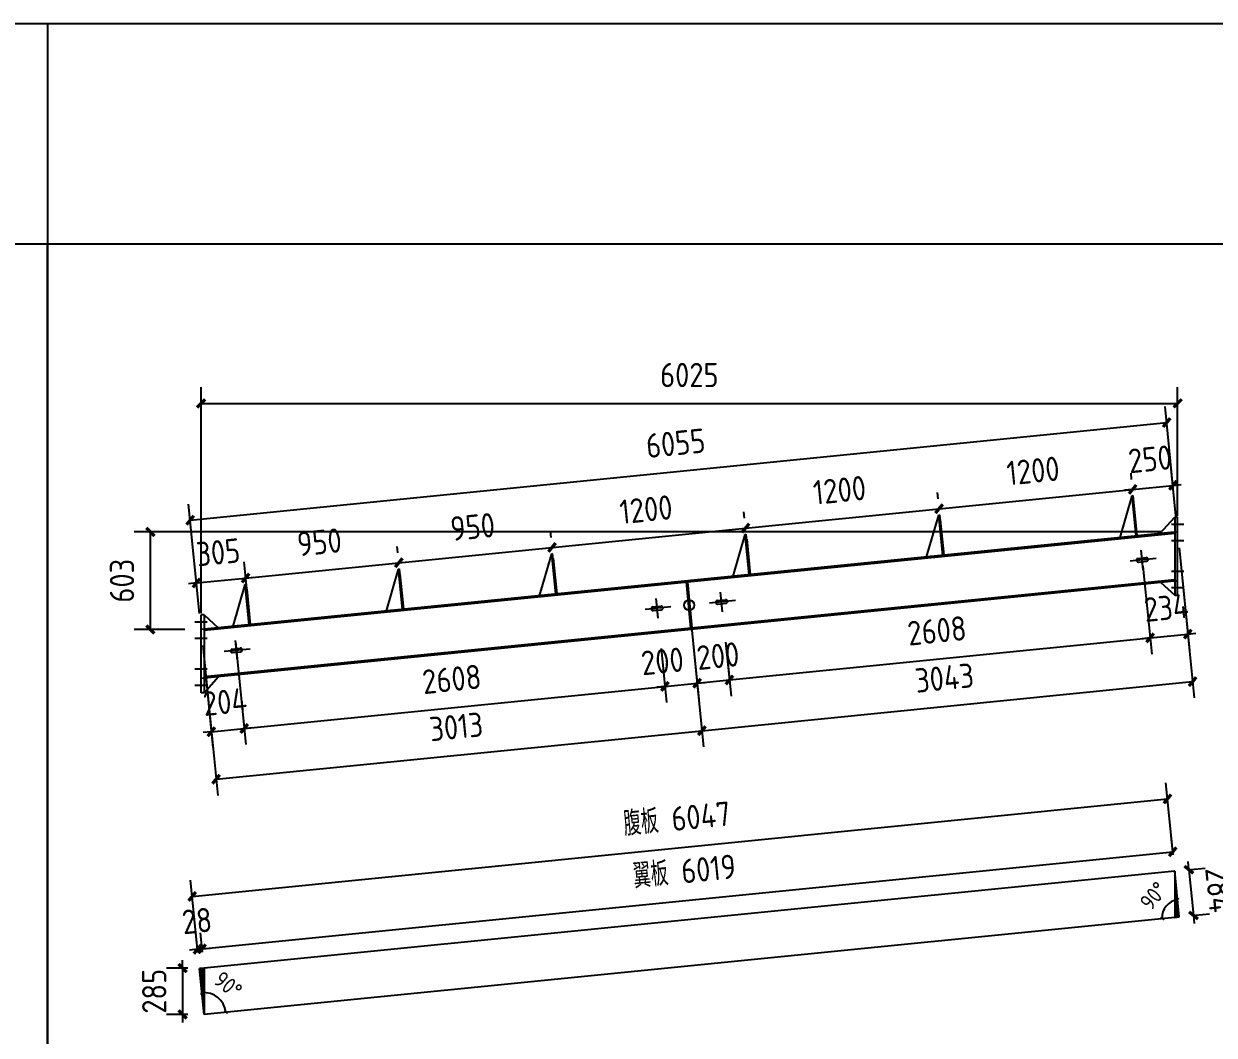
# Model space of a CAD drawing. Extents: x 533809 to 747315, y -17138 to 180511.
# Drawn here: x 664002 to 671347, y 166978 to 173220 of the extents above; entities that cross this region are included whole.
import ezdxf

# ---------------------------------------------------------------- set-up
doc = ezdxf.new("R2010")
doc.units = 0
doc.header["$LTSCALE"] = 1000
doc.header["$MEASUREMENT"] = 0
doc.layers.add('AXIS', color=3, linetype='Continuous')
doc.layers.add('DOTE', color=1, linetype='Continuous')
doc.styles.get("Standard").update_dxf_attribs({"font": 'gbenor.shx', "bigfont": 'gbcbig.shx'})
doc.dimstyles.get("Standard").update_dxf_attribs({"dimscale": 100, "dimtxt": 3.5, "dimasz": 1, "dimexe": 2.5, "dimexo": 3, "dimgap": 1.5, "dimtad": 1, "dimdec": 0, "dimzin": 0, "dimdsep": 46, "dimtxsty": 'Standard', "dimblk": 'ARCHTICK', "dimcen": 0.09, "dimadec": 0, "dimazin": 0, "dimtfac": 1, "dimtdec": 0, "dimtix": 1, "dimtmove": 2, "dimatfit": 3, "dimfxl": 1, "dimtolj": 1, "dimtzin": 0, "dimarcsym": 0})

# ---------------------------------------------------------------- blocks, each defined once
blk = doc.blocks.new('_ArchTick')
at = {"color": 0, "linetype": 'ByBlock', "const_width": 0.4}
blk.add_lwpolyline([(-0.5, -0.5), (0.5, 0.5)], dxfattribs=at)
blk = doc.blocks.new('*D874')
at = {"layer": 'AXIS', "color": 3, "lineweight": -2}
for p, q in [((665389.8, 169611.4), (665361.1, 169898.7)), ((665086.3, 169581.1), (665057.5, 169868.3)), ((665067.5, 169768.8), (665017.7, 169763.8)), ((665067.5, 169768.8), (665371, 169799.2)), ((665371, 169799.2), (665420.8, 169804.1))]:
    blk.add_line(p, q, dxfattribs=at)
at = {"layer": 'Defpoints', "color": 0}
for p in [(665371, 169799.2), (665399.7, 169511.9), (665096.2, 169481.6)]:
    blk.add_point(p, dxfattribs=at)
at = {"layer": 'AXIS', "color": 3, "lineweight": -2, "xscale": 50, "yscale": 50, "zscale": 50}
for p, rotation in [((665067.5, 169768.8), 5.710593137377771), ((665371, 169799.2), 185.7105931373778)]:
    blk.add_blockref('_ArchTick', p, dxfattribs=dict(at, rotation=rotation))
at = {"layer": 'AXIS', "color": 0, "insert": (665201.8, 169958.1), "char_height": 150, "attachment_point": 5, "rotation": 5.71059}
blk.add_mtext('\\A1;305', dxfattribs=at)
blk = doc.blocks.new('*D875')
at = {"layer": 'AXIS', "color": 3, "lineweight": -2}
for p, q in [((666310.2, 169954.7), (666306.4, 169993.2)), ((665389.8, 169611.4), (665361.1, 169898.7)), ((665371, 169799.2), (666316.3, 169893.7))]:
    blk.add_line(p, q, dxfattribs=at)
at = {"layer": 'Defpoints', "color": 0}
for p in [(666316.3, 169893.7), (666320.2, 169855.2), (665399.7, 169511.9)]:
    blk.add_point(p, dxfattribs=at)
at = {"layer": 'AXIS', "color": 3, "lineweight": -2, "xscale": 50, "yscale": 50, "zscale": 50}
for p, rotation in [((666316.3, 169893.7), 5.710593137379484), ((665371, 169799.2), 185.7105931373795)]:
    blk.add_blockref('_ArchTick', p, dxfattribs=dict(at, rotation=rotation))
at = {"layer": 'AXIS', "color": 0, "insert": (665826.2, 170020.6), "char_height": 150, "attachment_point": 5, "rotation": 5.71059}
blk.add_mtext('\\A1;950', dxfattribs=at)
blk = doc.blocks.new('*D876')
at = {"layer": 'AXIS', "color": 3, "lineweight": -2}
for p, q in [((667255.5, 170049.2), (667251.6, 170087.7)), ((666310.2, 169954.7), (666306.4, 169993.2)), ((666316.3, 169893.7), (667261.6, 169988.2))]:
    blk.add_line(p, q, dxfattribs=at)
at = {"layer": 'Defpoints', "color": 0}
for p in [(667261.6, 169988.2), (667265.4, 169949.7), (666320.2, 169855.2)]:
    blk.add_point(p, dxfattribs=at)
at = {"layer": 'AXIS', "color": 3, "lineweight": -2, "xscale": 50, "yscale": 50, "zscale": 50}
for p, rotation in [((667261.6, 169988.2), 5.710593137379484), ((666316.3, 169893.7), 185.7105931373795)]:
    blk.add_blockref('_ArchTick', p, dxfattribs=dict(at, rotation=rotation))
at = {"layer": 'AXIS', "color": 0, "insert": (666771.5, 170115.1), "char_height": 150, "attachment_point": 5, "rotation": 5.71059}
blk.add_mtext('\\A1;950', dxfattribs=at)
blk = doc.blocks.new('*D877')
at = {"layer": 'AXIS', "color": 3, "lineweight": -2}
for p, q in [((668449.5, 170168.7), (668445.7, 170207.1)), ((667261.6, 169988.2), (668455.6, 170107.6)), ((667255.5, 170049.2), (667251.6, 170087.7))]:
    blk.add_line(p, q, dxfattribs=at)
at = {"layer": 'Defpoints', "color": 0}
for p in [(668455.6, 170107.6), (668459.5, 170069.1), (667265.4, 169949.7)]:
    blk.add_point(p, dxfattribs=at)
at = {"layer": 'AXIS', "color": 3, "lineweight": -2, "xscale": 50, "yscale": 50, "zscale": 50}
for p, rotation in [((668455.6, 170107.6), 5.710593137379484), ((667261.6, 169988.2), 185.7105931373795)]:
    blk.add_blockref('_ArchTick', p, dxfattribs=dict(at, rotation=rotation))
at = {"layer": 'AXIS', "color": 0, "insert": (667841.2, 170222.1), "char_height": 150, "attachment_point": 5, "rotation": 5.71059}
blk.add_mtext('\\A1;1200', dxfattribs=at)
blk = doc.blocks.new('*D878')
at = {"layer": 'AXIS', "color": 3, "lineweight": -2}
for p, q in [((669643.6, 170288.1), (669639.7, 170326.5)), ((668449.5, 170168.7), (668445.7, 170207.1)), ((668455.6, 170107.6), (669649.7, 170227))]:
    blk.add_line(p, q, dxfattribs=at)
at = {"layer": 'Defpoints', "color": 0}
for p in [(669649.7, 170227), (669653.5, 170188.6), (668459.5, 170069.1)]:
    blk.add_point(p, dxfattribs=at)
at = {"layer": 'AXIS', "color": 3, "lineweight": -2, "xscale": 50, "yscale": 50, "zscale": 50}
for p, rotation in [((669649.7, 170227), 5.710593137379484), ((668455.6, 170107.6), 185.7105931373795)]:
    blk.add_blockref('_ArchTick', p, dxfattribs=dict(at, rotation=rotation))
at = {"layer": 'AXIS', "color": 0, "insert": (669035.2, 170341.5), "char_height": 150, "attachment_point": 5, "rotation": 5.71059}
blk.add_mtext('\\A1;1200', dxfattribs=at)
blk = doc.blocks.new('*D879')
at = {"layer": 'AXIS', "color": 3, "lineweight": -2}
for p, q in [((670837.6, 170407.5), (670833.8, 170445.9)), ((669643.6, 170288.1), (669639.7, 170326.5)), ((669649.7, 170227), (670843.7, 170346.4))]:
    blk.add_line(p, q, dxfattribs=at)
at = {"layer": 'Defpoints', "color": 0}
for p in [(670843.7, 170346.4), (670847.6, 170308), (669653.5, 170188.6)]:
    blk.add_point(p, dxfattribs=at)
at = {"layer": 'AXIS', "color": 3, "lineweight": -2, "xscale": 50, "yscale": 50, "zscale": 50}
for p, rotation in [((670843.7, 170346.4), 5.710593137379484), ((669649.7, 170227), 185.7105931373795)]:
    blk.add_blockref('_ArchTick', p, dxfattribs=dict(at, rotation=rotation))
at = {"layer": 'AXIS', "color": 0, "insert": (670229.3, 170460.9), "char_height": 150, "attachment_point": 5, "rotation": 5.71059}
blk.add_mtext('\\A1;1200', dxfattribs=at)
blk = doc.blocks.new('*D880')
at = {"layer": 'AXIS', "color": 3, "lineweight": -2}
for p, q in [((671111.3, 170183.6), (671082.5, 170470.8)), ((670837.6, 170407.5), (670833.8, 170445.9)), ((670843.7, 170346.4), (670794, 170341.5)), ((670843.7, 170346.4), (671092.5, 170371.3)), ((671092.5, 170371.3), (671142.2, 170376.3))]:
    blk.add_line(p, q, dxfattribs=at)
at = {"layer": 'Defpoints', "color": 0}
for p in [(671092.5, 170371.3), (670847.6, 170308), (671121.2, 170084.1)]:
    blk.add_point(p, dxfattribs=at)
at = {"layer": 'AXIS', "color": 3, "lineweight": -2, "xscale": 50, "yscale": 50, "zscale": 50}
for p, rotation in [((671092.5, 170371.3), 185.7105931373795), ((670843.7, 170346.4), 5.710593137379449)]:
    blk.add_blockref('_ArchTick', p, dxfattribs=dict(at, rotation=rotation))
at = {"layer": 'AXIS', "color": 0, "insert": (670950.7, 170533), "char_height": 150, "attachment_point": 5, "rotation": 5.71059}
blk.add_mtext('\\A1;250', dxfattribs=at)
blk = doc.blocks.new('*D881')
at = {"layer": 'AXIS', "color": 3, "lineweight": -2}
for p, q in [((671021.2, 170084.1), (664683.3, 170084.1)), ((664783.3, 169481.6), (664783.3, 170084.1)), ((664996.2, 169481.6), (664683.3, 169481.6))]:
    blk.add_line(p, q, dxfattribs=at)
at = {"layer": 'Defpoints', "color": 0}
for p in [(664783.3, 170084.1), (671121.2, 170084.1), (665096.2, 169481.6)]:
    blk.add_point(p, dxfattribs=at)
at = {"layer": 'AXIS', "color": 3, "lineweight": -2, "xscale": 50, "yscale": 50, "zscale": 50}
for p, rotation in [((664783.3, 170084.1), 90), ((664783.3, 169481.6), 270)]:
    blk.add_blockref('_ArchTick', p, dxfattribs=dict(at, rotation=rotation))
at = {"layer": 'AXIS', "color": 0, "insert": (664608.3, 169782.8), "char_height": 150, "attachment_point": 5, "rotation": 90}
blk.add_mtext('\\A1;603', dxfattribs=at)
blk = doc.blocks.new('*D882')
at = {"layer": 'AXIS', "color": 3, "lineweight": -2}
for p, q in [((671111.3, 170183.6), (671043.8, 170858)), ((665028.8, 170156), (671053.8, 170758.5)), ((665086.3, 169581.1), (665018.8, 170255.5))]:
    blk.add_line(p, q, dxfattribs=at)
at = {"layer": 'Defpoints', "color": 0}
for p in [(671053.8, 170758.5), (671121.2, 170084.1), (665096.2, 169481.6)]:
    blk.add_point(p, dxfattribs=at)
at = {"layer": 'AXIS', "color": 3, "lineweight": -2, "xscale": 50, "yscale": 50, "zscale": 50}
for p, rotation in [((671053.8, 170758.5), 5.710593137499912), ((665028.8, 170156), 185.7105931374999)]:
    blk.add_blockref('_ArchTick', p, dxfattribs=dict(at, rotation=rotation))
at = {"layer": 'AXIS', "color": 0, "insert": (668023.9, 170631.3), "char_height": 150, "attachment_point": 5, "rotation": 5.71059}
blk.add_mtext('\\A1;6055', dxfattribs=at)
blk = doc.blocks.new('*D883')
at = {"layer": 'AXIS', "color": 3, "lineweight": -2}
for p, q in [((665096.2, 169581.6), (665096.2, 170977.2)), ((671121.2, 170184.1), (671121.2, 170977.2)), ((665096.2, 170877.2), (671121.2, 170877.2))]:
    blk.add_line(p, q, dxfattribs=at)
at = {"layer": 'Defpoints', "color": 0}
for p in [(671121.2, 170877.2), (671121.2, 170084.1), (665096.2, 169481.6)]:
    blk.add_point(p, dxfattribs=at)
at = {"layer": 'AXIS', "color": 3, "lineweight": -2, "xscale": 50, "yscale": 50, "zscale": 50, "rotation": 180}
blk.add_blockref('_ArchTick', (665096.2, 170877.2), dxfattribs=at)
at = {"layer": 'AXIS', "color": 3, "lineweight": -2, "xscale": 50, "yscale": 50, "zscale": 50}
blk.add_blockref('_ArchTick', (671121.2, 170877.2), dxfattribs=at)
at = {"layer": 'AXIS', "color": 0, "insert": (668108.7, 171052.2), "char_height": 150, "attachment_point": 5}
blk.add_mtext('\\A1;6025', dxfattribs=at)
blk = doc.blocks.new('*D884')
at = {"layer": 'AXIS', "color": 3, "lineweight": -2}
for p, q in [((665106.2, 169382.1), (665169.3, 168751.1)), ((665309.2, 169402.4), (665372.3, 168771.4)), ((665159.3, 168850.6), (665362.4, 168870.9)), ((665362.4, 168870.9), (665412.1, 168875.8)), ((665159.3, 168850.6), (665109.6, 168845.6))]:
    blk.add_line(p, q, dxfattribs=at)
at = {"layer": 'Defpoints', "color": 0}
for p in [(665096.2, 169481.6), (665299.3, 169501.9), (665362.4, 168870.9)]:
    blk.add_point(p, dxfattribs=at)
at = {"layer": 'AXIS', "color": 3, "lineweight": -2, "xscale": 50, "yscale": 50, "zscale": 50}
for p, rotation in [((665159.3, 168850.6), 5.710593138044358), ((665362.4, 168870.9), 185.7105931380443)]:
    blk.add_blockref('_ArchTick', p, dxfattribs=dict(at, rotation=rotation))
at = {"layer": 'AXIS', "color": 0, "insert": (665243.4, 169034.9), "char_height": 150, "attachment_point": 5, "rotation": 5.71059}
blk.add_mtext('\\A1;204', dxfattribs=at)
blk = doc.blocks.new('*D885')
at = {"layer": 'AXIS', "color": 3, "lineweight": -2}
for p, q in [((665309.2, 169402.4), (665372.3, 168771.4)), ((667934.6, 169363.4), (667967.8, 169030.9)), ((665362.4, 168870.9), (667957.9, 169130.4))]:
    blk.add_line(p, q, dxfattribs=at)
at = {"layer": 'Defpoints', "color": 0}
for p in [(665299.3, 169501.9), (667924.6, 169462.9), (667957.9, 169130.4)]:
    blk.add_point(p, dxfattribs=at)
at = {"layer": 'AXIS', "color": 3, "lineweight": -2, "xscale": 50, "yscale": 50, "zscale": 50}
for p, rotation in [((667957.9, 169130.4), 5.710593138047199), ((665362.4, 168870.9), 185.7105931380472)]:
    blk.add_blockref('_ArchTick', p, dxfattribs=dict(at, rotation=rotation))
at = {"layer": 'AXIS', "color": 0, "insert": (666642.7, 169174.8), "char_height": 150, "attachment_point": 5, "rotation": 5.71059}
blk.add_mtext('\\A1;2608', dxfattribs=at)
blk = doc.blocks.new('*D886')
at = {"layer": 'AXIS', "color": 3, "lineweight": -2}
for p, q in [((668132.8, 169391.3), (668166.8, 169050.8)), ((667934.6, 169363.4), (667967.8, 169030.9)), ((667957.9, 169130.4), (668156.9, 169150.3)), ((668156.9, 169150.3), (668206.6, 169155.3)), ((667957.9, 169130.4), (667908.1, 169125.4))]:
    blk.add_line(p, q, dxfattribs=at)
at = {"layer": 'Defpoints', "color": 0}
for p in [(667924.6, 169462.9), (668122.8, 169490.8), (668156.9, 169150.3)]:
    blk.add_point(p, dxfattribs=at)
at = {"layer": 'AXIS', "color": 3, "lineweight": -2, "xscale": 50, "yscale": 50, "zscale": 50}
for p, rotation in [((667957.9, 169130.4), 5.710593138047236), ((668156.9, 169150.3), 185.7105931380472)]:
    blk.add_blockref('_ArchTick', p, dxfattribs=dict(at, rotation=rotation))
at = {"layer": 'AXIS', "color": 0, "insert": (667942.4, 169285.7), "char_height": 150, "attachment_point": 5, "rotation": 5.71059}
blk.add_mtext('\\A1;200', dxfattribs=at)
blk = doc.blocks.new('*D887')
at = {"layer": 'AXIS', "color": 3, "lineweight": -2}
for p, q in [((670907.1, 169872.7), (670961.3, 169330.3)), ((668332.6, 169403.2), (668365.8, 169070.7)), ((668355.9, 169170.2), (670951.4, 169429.8))]:
    blk.add_line(p, q, dxfattribs=at)
at = {"layer": 'Defpoints', "color": 0}
for p in [(670897.1, 169972.2), (668322.6, 169502.7), (670951.4, 169429.8)]:
    blk.add_point(p, dxfattribs=at)
at = {"layer": 'AXIS', "color": 3, "lineweight": -2, "xscale": 50, "yscale": 50, "zscale": 50}
for p, rotation in [((670951.4, 169429.8), 5.710593138047199), ((668355.9, 169170.2), 185.7105931380472)]:
    blk.add_blockref('_ArchTick', p, dxfattribs=dict(at, rotation=rotation))
at = {"layer": 'AXIS', "color": 0, "insert": (669636.2, 169474.1), "char_height": 150, "attachment_point": 5, "rotation": 5.71059}
blk.add_mtext('\\A1;2608', dxfattribs=at)
blk = doc.blocks.new('*D888')
at = {"layer": 'AXIS', "color": 3, "lineweight": -2}
for p, q in [((671131.2, 169984.6), (671194.3, 169353.6)), ((670907.1, 169872.7), (670961.3, 169330.3)), ((670951.4, 169429.8), (671184.3, 169453.1)), ((671184.3, 169453.1), (671234.1, 169458)), ((670951.4, 169429.8), (670901.6, 169424.8))]:
    blk.add_line(p, q, dxfattribs=at)
at = {"layer": 'Defpoints', "color": 0}
for p in [(671121.2, 170084.1), (670897.1, 169972.2), (671184.3, 169453.1)]:
    blk.add_point(p, dxfattribs=at)
at = {"layer": 'AXIS', "color": 3, "lineweight": -2, "xscale": 50, "yscale": 50, "zscale": 50}
for p, rotation in [((670951.4, 169429.8), 5.710593138047236), ((671184.3, 169453.1), 185.7105931380472)]:
    blk.add_blockref('_ArchTick', p, dxfattribs=dict(at, rotation=rotation))
at = {"layer": 'AXIS', "color": 0, "insert": (671050.4, 169615.6), "char_height": 150, "attachment_point": 5, "rotation": 5.71059}
blk.add_mtext('\\A1;234', dxfattribs=at)
blk = doc.blocks.new('*D891')
at = {"layer": 'AXIS', "color": 3, "lineweight": -2}
for p, q in [((668103.7, 169681.8), (668196.2, 168757.7)), ((665106.2, 169382.1), (665198.6, 168457.9)), ((665188.6, 168557.4), (668186.2, 168857.2))]:
    blk.add_line(p, q, dxfattribs=at)
at = {"layer": 'Defpoints', "color": 0}
for p in [(668093.8, 169781.3), (665096.2, 169481.6), (668186.2, 168857.2)]:
    blk.add_point(p, dxfattribs=at)
at = {"layer": 'AXIS', "color": 3, "lineweight": -2, "xscale": 50, "yscale": 50, "zscale": 50}
for p, rotation in [((668186.2, 168857.2), 5.710593137500078), ((665188.6, 168557.4), 185.7105931375001)]:
    blk.add_blockref('_ArchTick', p, dxfattribs=dict(at, rotation=rotation))
at = {"layer": 'AXIS', "color": 0, "insert": (666670, 168881.4), "char_height": 150, "attachment_point": 5, "rotation": 5.71059}
blk.add_mtext('\\A1;3013', dxfattribs=at)
blk = doc.blocks.new('*D892')
at = {"layer": 'AXIS', "color": 3, "lineweight": -2}
for p, q in [((671131.2, 169984.6), (671223.6, 169060.4)), ((668132.8, 169391.3), (668196.1, 168757.7)), ((668186.2, 168857.2), (671213.6, 169159.9))]:
    blk.add_line(p, q, dxfattribs=at)
at = {"layer": 'Defpoints', "color": 0}
for p in [(671121.2, 170084.1), (668122.8, 169490.8), (671213.6, 169159.9)]:
    blk.add_point(p, dxfattribs=at)
at = {"layer": 'AXIS', "color": 3, "lineweight": -2, "xscale": 50, "yscale": 50, "zscale": 50}
for p, rotation in [((671213.6, 169159.9), 5.710593137497342), ((668186.2, 168857.2), 185.7105931374973)]:
    blk.add_blockref('_ArchTick', p, dxfattribs=dict(at, rotation=rotation))
at = {"layer": 'AXIS', "color": 0, "insert": (669682.5, 169182.7), "char_height": 150, "attachment_point": 5, "rotation": 5.71059}
blk.add_mtext('\\A1;3043', dxfattribs=at)
blk = doc.blocks.new('*D893')
at = {"layer": 'AXIS', "color": 3, "lineweight": -2}
for p, q in [((665076, 167488.3), (665064.1, 167607.5)), ((665104.3, 167491.2), (665092.3, 167610.3)), ((665074, 167508), (665024.3, 167503)), ((665074, 167508), (665102.3, 167510.8)), ((665102.3, 167510.8), (665152, 167515.8))]:
    blk.add_line(p, q, dxfattribs=at)
at = {"layer": 'Defpoints', "color": 0}
for p in [(665102.3, 167510.8), (665085.9, 167388.8), (665114.2, 167391.7)]:
    blk.add_point(p, dxfattribs=at)
at = {"layer": 'AXIS', "color": 3, "lineweight": -2, "xscale": 50, "yscale": 50, "zscale": 50}
for p, rotation in [((665074, 167508), 5.710593137534685), ((665102.3, 167510.8), 185.7105931375347)]:
    blk.add_blockref('_ArchTick', p, dxfattribs=dict(at, rotation=rotation))
at = {"layer": 'AXIS', "color": 0, "insert": (665070.7, 167683.6), "char_height": 150, "attachment_point": 5, "rotation": 5.71059}
blk.add_mtext('\\A1;28', dxfattribs=at)
blk = doc.blocks.new('*D894')
at = {"layer": 'AXIS', "color": 3, "lineweight": -2}
for p, q in [((671093.3, 168090.1), (671081.3, 168209.2)), ((665102.3, 167510.8), (671091.3, 168109.7)), ((665104.3, 167491.2), (665092.3, 167610.3))]:
    blk.add_line(p, q, dxfattribs=at)
at = {"layer": 'Defpoints', "color": 0}
for p in [(671091.3, 168109.7), (671103.2, 167990.6), (665114.2, 167391.7)]:
    blk.add_point(p, dxfattribs=at)
at = {"layer": 'AXIS', "color": 3, "lineweight": -2, "xscale": 50, "yscale": 50, "zscale": 50}
for p, rotation in [((671091.3, 168109.7), 5.710593137534696), ((665102.3, 167510.8), 185.7105931375347)]:
    blk.add_blockref('_ArchTick', p, dxfattribs=dict(at, rotation=rotation))
at = {"layer": 'AXIS', "color": 0, "insert": (668078.9, 167989.4), "char_height": 150, "attachment_point": 5, "rotation": 5.71059}
blk.add_mtext('\\A1;翼板 6019', dxfattribs=at)
blk = doc.blocks.new('*D895')
at = {"layer": 'AXIS', "color": 3, "lineweight": -2}
for p, q in [((671093.3, 168090.1), (671048.7, 168535.5)), ((665041.4, 167834.3), (671058.7, 168436)), ((665076, 167488.3), (665031.5, 167933.8))]:
    blk.add_line(p, q, dxfattribs=at)
at = {"layer": 'Defpoints', "color": 0}
for p in [(671058.7, 168436), (671103.2, 167990.6), (665085.9, 167388.8)]:
    blk.add_point(p, dxfattribs=at)
at = {"layer": 'AXIS', "color": 3, "lineweight": -2, "xscale": 50, "yscale": 50, "zscale": 50}
for p, rotation in [((671058.7, 168436), 5.710593137499098), ((665041.4, 167834.3), 185.7105931374991)]:
    blk.add_blockref('_ArchTick', p, dxfattribs=dict(at, rotation=rotation))
at = {"layer": 'AXIS', "color": 0, "insert": (668032.1, 168314.2), "char_height": 150, "attachment_point": 5, "rotation": 5.71059}
blk.add_mtext('\\A1;腹板 6047', dxfattribs=at)
blk = doc.blocks.new('*D896')
at = {"layer": 'AXIS', "color": 3, "lineweight": -2}
for p, q in [((671190.9, 167999.3), (671186, 168049.1)), ((671190.9, 167999.3), (671219.2, 167716.7)), ((671202.7, 168000.5), (671290.4, 168009.3)), ((671219.2, 167716.7), (671224.2, 167667)), ((671231, 167717.9), (671318.7, 167726.7))]:
    blk.add_line(p, q, dxfattribs=at)
at = {"layer": 'Defpoints', "color": 0}
for p in [(671103.2, 167990.6), (671131.5, 167708), (671219.2, 167716.7)]:
    blk.add_point(p, dxfattribs=at)
at = {"layer": 'AXIS', "color": 3, "lineweight": -2, "xscale": 50, "yscale": 50, "zscale": 50}
for p, rotation in [((671190.9, 167999.3), 275.7105931375114), ((671219.2, 167716.7), 95.71059313751134)]:
    blk.add_blockref('_ArchTick', p, dxfattribs=dict(at, rotation=rotation))
at = {"layer": 'AXIS', "color": 0, "insert": (671379.2, 167875.4), "char_height": 150, "attachment_point": 5, "rotation": 275.71059}
blk.add_mtext('\\A1;284', dxfattribs=at)
blk = doc.blocks.new('*D926')
at = {"color": 0, "lineweight": -2}
blk.add_arc((671131.5, 167708), 105.5, 95.71059, 185.71059, dxfattribs=at)
at = {"layer": 'Defpoints', "color": 0}
for p in [(671103.2, 167990.6), (671069.9, 167793.6), (671103.2, 167705.1), (671131.5, 167708), (665114.2, 167106.2)]:
    blk.add_point(p, dxfattribs=at)
at = {"color": 0, "lineweight": -2, "xscale": 20, "yscale": 20, "zscale": 20}
for p, rotation in [((671121, 167812.9), 5.710593137497522), ((671026.5, 167697.5), 275.7105931374996)]:
    blk.add_blockref('_ArchTick', p, dxfattribs=dict(at, rotation=rotation))
at = {"color": 0, "insert": (670972.4, 167838.1), "char_height": 100, "attachment_point": 5, "rotation": 50.71059}
blk.add_mtext('\\A1;90°', dxfattribs=at)
blk = doc.blocks.new('*D927')
at = {"color": 0, "lineweight": -2}
blk.add_arc((665114.2, 167106.2), 134.8, 5.71059, 95.71059, dxfattribs=at)
at = {"layer": 'Defpoints', "color": 0}
for p in [(671103.2, 167705.1), (665085.9, 167388.8), (665223.7, 167184.9), (665114.2, 167106.2), (665114.2, 167106.2)]:
    blk.add_point(p, dxfattribs=at)
at = {"color": 0, "lineweight": -2, "xscale": 20, "yscale": 20, "zscale": 20}
for p, rotation in [((665100.8, 167240.4), 185.7105931375132), ((665248.4, 167119.7), 275.7105931374998)]:
    blk.add_blockref('_ArchTick', p, dxfattribs=dict(at, rotation=rotation))
at = {"color": 0, "insert": (665262.9, 167288), "char_height": 100, "attachment_point": 5, "rotation": 320.71059}
blk.add_mtext('\\A1;90°', dxfattribs=at)
blk = doc.blocks.new('*D1783')
at = {"layer": 'AXIS', "color": 3, "lineweight": -2}
for p, q in [((668132.8, 169391.3), (668166.8, 169050.8)), ((668333.1, 169398.2), (668365.8, 169070.7)), ((668156.9, 169150.3), (668355.9, 169170.2))]:
    blk.add_line(p, q, dxfattribs=at)
at = {"layer": 'Defpoints', "color": 0}
for p in [(668122.8, 169490.8), (668323.1, 169497.7), (668355.9, 169170.2)]:
    blk.add_point(p, dxfattribs=at)
at = {"layer": 'AXIS', "color": 3, "lineweight": -2, "xscale": 50, "yscale": 50, "zscale": 50}
for p, rotation in [((668156.9, 169150.3), 185.7105931380472), ((668355.9, 169170.2), 5.710593138047199)]:
    blk.add_blockref('_ArchTick', p, dxfattribs=dict(at, rotation=rotation))
at = {"layer": 'AXIS', "color": 0, "insert": (668285.2, 169318.5), "char_height": 150, "attachment_point": 5, "rotation": 5.71059}
blk.add_mtext('\\A1;200', dxfattribs=at)
blk = doc.blocks.new('*D2338')
at = {"layer": 'AXIS', "color": 3, "lineweight": -2}
for p, q in [((665014.2, 167391.7), (664882.2, 167391.7)), ((664982.2, 167391.7), (664982.2, 167441.7)), ((664982.2, 167391.7), (664982.2, 167106.2)), ((665014.2, 167106.2), (664882.2, 167106.2)), ((664982.2, 167106.2), (664982.2, 167056.2))]:
    blk.add_line(p, q, dxfattribs=at)
at = {"layer": 'Defpoints', "color": 0}
for p in [(665114.2, 167391.7), (664982.2, 167106.2), (665114.2, 167106.2)]:
    blk.add_point(p, dxfattribs=at)
at = {"layer": 'AXIS', "color": 3, "lineweight": -2, "xscale": 50, "yscale": 50, "zscale": 50}
for p, rotation in [((664982.2, 167391.7), 270), ((664982.2, 167106.2), 90)]:
    blk.add_blockref('_ArchTick', p, dxfattribs=dict(at, rotation=rotation))
at = {"layer": 'AXIS', "color": 0, "insert": (664807.2, 167248.9), "char_height": 150, "attachment_point": 5, "rotation": 90}
blk.add_mtext('\\A1;285', dxfattribs=at)

msp = doc.modelspace()

# ---------------------------------------------------------------- hatches: boundary and pattern name
h = msp.add_hatch()
h.set_pattern_fill('ANSI31', color=2, scale=5, style=0)
h.set_pattern_definition([(45, (0, 0), (-5.61266008, 5.61266008), [])])
h.paths.add_polyline_path([(671103.2, 167990.6), (671103.2, 167705.1), (671131.5, 167708)])
h.paths.add_polyline_path([(665114.2, 167391.7), (665085.9, 167388.8), (665114.2, 167106.2)])

# ---------------------------------------------------------------- linework, layer by layer
for p, q in [((664149.1, 173219.7), (664149.1, 171862.3)), ((671121.2, 170084.1), (665096.2, 169481.6)), ((671103.2, 170074.2), (665114.2, 169475.3)), ((670909.3, 169850.8), (670897.1, 169972.2)), ((670903.2, 169911.5), (670828.6, 169904.1)), ((670988.8, 169920.1), (670867.4, 169907.9)), ((670939, 169915.1), (670867.4, 169907.9)), ((670903.2, 169911.5), (670867.4, 169907.9)), ((670877.2, 169920), (670927, 169925)), ((670879.4, 169898.1), (670929.2, 169903.1)), ((671121.2, 169782.6), (665096.2, 169180.1)), ((671103.2, 169788.8), (665114.2, 169189.9)), ((667915.8, 169551.5), (667903.6, 169672.9)), ((668393.3, 169660.5), (668271.9, 169648.4)), ((668281.7, 169660.4), (668331.5, 169665.4)), ((668313.8, 169591.3), (668301.6, 169712.7)), ((668313.8, 169591.3), (668301.6, 169712.7)), ((667909.7, 169612.2), (667835.1, 169604.7)), ((667995.3, 169620.7), (667873.9, 169608.6)), ((667883.7, 169620.6), (667933.5, 169625.6)), ((667885.9, 169598.7), (667935.7, 169603.7)), ((668307.7, 169652), (668233.1, 169644.5)), ((668283.9, 169638.5), (668333.7, 169643.5)), ((665288.2, 169361.1), (665338, 169366.1)), ((665320.3, 169291.9), (665308.1, 169413.3)), ((665314.2, 169352.6), (665239.6, 169345.2)), ((665399.8, 169361.2), (665278.4, 169349)), ((665350, 169356.2), (665278.4, 169349)), ((665314.2, 169352.6), (665289.3, 169350.1)), ((665290.4, 169339.2), (665340.2, 169344.2)), ((671103.2, 167990.6), (665114.2, 167391.7)), ((671103.2, 167705.1), (665114.2, 167106.2))]:
    msp.add_line(p, q)
at = {"color": 2}
for p, q in [((670767, 170048.7), (670841.6, 170307.4)), ((670841.6, 170307.4), (670847.6, 170308)), ((670866.5, 170058.6), (670841.6, 170307.4)), ((670872.4, 170059.2), (670847.6, 170308)), ((669572.9, 169929.2), (669647.6, 170188)), ((669647.6, 170188), (669653.5, 170188.6)), ((669672.4, 169939.2), (669647.6, 170188)), ((669678.4, 169939.8), (669653.5, 170188.6)), ((671011.9, 170073.1), (671103.2, 170174.1)), ((671121.2, 170174.1), (671103.2, 170174.1)), ((671103.2, 170174.1), (671103.2, 169694.1)), ((671121.2, 169694.1), (671121.2, 170174.1)), ((669656.6, 170158.1), (669678.4, 169939.8)), ((671159.2, 170129.1), (671083.2, 170129.1)), ((668378.9, 169809.8), (668453.5, 170068.6)), ((668453.5, 170068.6), (668459.5, 170069.1)), ((668478.4, 169819.8), (668453.5, 170068.6)), ((668484.4, 169820.4), (668459.5, 170069.1)), ((668462.5, 170038.7), (668484.4, 169820.4)), ((670866.5, 170058.6), (670767, 170048.7)), ((671159.2, 170029.1), (671083.2, 170029.1)), ((667184.8, 169690.4), (667259.5, 169949.1)), ((667259.5, 169949.1), (667265.4, 169949.7)), ((667284.3, 169700.4), (667259.5, 169949.1)), ((667290.3, 169701), (667265.4, 169949.7)), ((667268.5, 169919.3), (667290.3, 169701)), ((669672.4, 169939.2), (669572.9, 169929.2)), ((666239.6, 169595.9), (666314.2, 169854.6)), ((666314.2, 169854.6), (666320.2, 169855.2)), ((666339.1, 169605.9), (666314.2, 169854.6)), ((666345, 169606.5), (666320.2, 169855.2)), ((666323.2, 169824.7), (666345, 169606.5)), ((668478.4, 169819.8), (668378.9, 169809.8)), ((671159.2, 169839.1), (671083.2, 169839.1)), ((665294.3, 169501.4), (665368.9, 169760.1)), ((665368.9, 169760.1), (665374.9, 169760.7)), ((665393.8, 169511.3), (665368.9, 169760.1)), ((665399.7, 169511.9), (665374.9, 169760.7)), ((668118.9, 169490.4), (668090.6, 169773)), ((668126.8, 169491.2), (668098.6, 169773.8)), ((671016.9, 169772.2), (671103.2, 169694.1)), ((671159.2, 169739.1), (671083.2, 169739.1)), ((665377.9, 169730.2), (665399.7, 169511.9)), ((667284.3, 169700.4), (667184.8, 169690.4)), ((671103.2, 169694.1), (671121.2, 169694.1)), ((666339.1, 169605.9), (666239.6, 169595.9)), ((665134.2, 169526.6), (665058.2, 169526.6)), ((665114.2, 169571.6), (665096.2, 169571.6)), ((665114.2, 169571.6), (665114.2, 169091.6)), ((665114.2, 169571.6), (665202, 169492.2)), ((665314.2, 169571.6), (665314.2, 169570.5)), ((665393.8, 169511.3), (665294.3, 169501.4)), ((665134.2, 169426.6), (665058.2, 169426.6)), ((665134.2, 169236.6), (665058.2, 169236.6)), ((665114.2, 169091.6), (665204.1, 169190.9)), ((665134.2, 169136.6), (665058.2, 169136.6)), ((665114.2, 169091.6), (665096.2, 169091.6)), ((671103.2, 167990.6), (671103.2, 167705.1)), ((671131.5, 167708), (671103.2, 167990.6)), ((671103.2, 167705.1), (671131.5, 167708)), ((665114.2, 167391.7), (665085.9, 167388.8)), ((665114.2, 167106.2), (665085.9, 167388.8)), ((665114.2, 167391.7), (665114.2, 167106.2))]:
    msp.add_line(p, q, dxfattribs=at)
at = {"color": 1}
msp.add_line((668123.6, 169482.8), (668093.8, 169781.3), dxfattribs=at)
for points in [[(664149.1, 173219.7), (652269.1, 173219.7), (652269.1, 171862.3), (664146.2, 171862.3)], [(676029.1, 173219.7), (664149.1, 173219.7), (664149.1, 171862.3), (676026.2, 171862.3)]]:
    msp.add_lwpolyline(points)
for points in [[(652269.1, 171862.3), (664149.1, 171862.3), (664149.1, 163462.3), (652269.1, 163462.3)], [(664149.1, 171862.3), (676029.1, 171862.3), (676029.1, 163462.3), (664149.1, 163462.3)]]:
    msp.add_lwpolyline(points, close=True)
msp.add_circle((668107.7, 169632), 30.9)
for centre, start, end in [((670878.3, 169909), 95.71059, 275.71059), ((670928.1, 169914), 275.71059, 95.71059), ((668282.8, 169649.5), 95.71059, 275.71059), ((668332.6, 169654.5), 275.71059, 95.71059), ((667884.8, 169609.7), 95.71059, 275.71059), ((667934.6, 169614.7), 275.71059, 95.71059), ((665339.1, 169355.1), 275.71059, 95.71059), ((665289.3, 169350.1), 95.71059, 275.71059)]:
    msp.add_arc(centre, 11, start, end)
at = {"layer": 'DOTE', "color": 2}
msp.add_line((665096.2, 169091.6), (665096.2, 169571.6), dxfattribs=at)

# ---------------------------------------------------------------- dimensions: what is measured, and where the dimension line sits
at = {"color": 1}
for base, line1, line2, picture, middle in [((671069.9, 167793.6), ((671103.2, 167705.1), (665114.2, 167106.2)), ((671131.5, 167708), (671103.2, 167990.6)), '*D926', (670972.4, 167838.1)), ((665223.7, 167184.9), ((665114.2, 167106.2), (665085.9, 167388.8)), ((671103.2, 167705.1), (665114.2, 167106.2)), '*D927', (665262.9, 167288))]:
    dim = msp.add_angular_dim_2l(base=base, line1=line1, line2=line2, dimstyle='Standard', override={"dimtxt": 1, "dimasz": 0.2, "dimgap": 0.5}, dxfattribs=at)
    dim.commit()
    dim.dimension.update_dxf_attribs({"geometry": picture, "text_midpoint": middle})
at = {"layer": 'AXIS', "color": 0}
dim = msp.add_linear_dim(base=(671121.2, 170877.2), p1=(665096.2, 169481.6), p2=(671121.2, 170084.1), dimstyle='Standard', override={"dimtxt": 1.5, "dimasz": 0.5, "dimexe": 1, "dimexo": 1, "dimgap": 1, "dimclrd": 3, "dimclre": 3}, dxfattribs=at)
dim.commit()
dim.dimension.update_dxf_attribs({"geometry": '*D883', "text_midpoint": (668108.7, 171052.2)})
for p1, p2, distance, picture, middle in [((665096.2, 169481.6), (671121.2, 170084.1), 677.7, '*D882', (668023.9, 170631.3)), ((665096.2, 169481.6), (665399.7, 169511.9), 288.7, '*D874', (665201.8, 169958.1)), ((665096.2, 169481.6), (668093.8, 169781.3), -928.8, '*D891', (666670, 168881.4)), ((665096.2, 169481.6), (665299.3, 169501.9), -634.2, '*D884', (665243.4, 169034.9)), ((671103.2, 167990.6), (671131.5, 167708), 88.2, '*D896', (671379.2, 167875.4)), ((665085.9, 167388.8), (665114.2, 167391.7), 119.8, '*D893', (665070.7, 167683.6)), ((665114.207, 167391.6574), (665114.207, 167106.2409), -132.0225, '*D2338', (664807.1845, 167248.9492))]:
    dim = msp.add_aligned_dim(p1=p1, p2=p2, distance=distance, dimstyle='Standard', override={"dimtxt": 1.5, "dimasz": 0.5, "dimexe": 1, "dimexo": 1, "dimgap": 1, "dimclrd": 3, "dimclre": 3}, dxfattribs=at)
    dim.commit()
    dim.dimension.update_dxf_attribs({"geometry": picture, "text_midpoint": middle})
for base, p1, p2, angle, picture, middle in [((671092.5, 170371.3), (670847.6, 170308), (671121.2, 170084.1), 185.71059, '*D880', (670950.7, 170533)), ((670843.7, 170346.4), (669653.5, 170188.6), (670847.6, 170308), 185.71059, '*D879', (670229.3, 170460.9)), ((669649.7, 170227), (668459.5, 170069.1), (669653.5, 170188.6), 185.71059, '*D878', (669035.2, 170341.5)), ((668455.6, 170107.6), (667265.4, 169949.7), (668459.5, 170069.1), 185.71059, '*D877', (667841.2, 170222.1)), ((667261.6, 169988.2), (666320.2, 169855.2), (667265.4, 169949.7), 185.71059, '*D876', (666771.5, 170115.1)), ((664783.3405224, 170084.07461), (665096.2070195, 169481.57461), (671121.2070195, 170084.07461), 90, '*D881', (664608.3405224, 169782.82461)), ((666316.3, 169893.7), (665399.7, 169511.9), (666320.2, 169855.2), 185.71059, '*D875', (665826.2, 170020.6)), ((671213.6, 169159.9), (668122.8, 169490.8), (671121.2, 170084.1), 185.71059, '*D892', (669682.5, 169182.7)), ((671184.3, 169453.1), (670897.1, 169972.2), (671121.2, 170084.1), 185.71059, '*D888', (671050.4, 169615.6)), ((670951.4, 169429.8), (668322.6, 169502.7), (670897.1, 169972.2), 185.71059, '*D887', (669636.2, 169474.1)), ((667957.9, 169130.4), (665299.3, 169501.9), (667924.6, 169462.9), 185.71059, '*D885', (666642.7, 169174.8))]:
    dim = msp.add_linear_dim(base=base, p1=p1, p2=p2, angle=angle, dimstyle='Standard', override={"dimtxt": 1.5, "dimasz": 0.5, "dimexe": 1, "dimexo": 1, "dimgap": 1, "dimclrd": 3, "dimclre": 3}, dxfattribs=at)
    dim.commit()
    dim.dimension.update_dxf_attribs({"geometry": picture, "text_midpoint": middle})
for base, p1, p2, picture, middle in [((668156.9, 169150.3), (667924.6, 169462.9), (668122.8, 169490.8), '*D886', (667942.4, 169285.7)), ((668355.9, 169170.2), (668122.8, 169490.8), (668323.1, 169497.7), '*D1783', (668285.2, 169318.5))]:
    dim = msp.add_linear_dim(base=base, p1=p1, p2=p2, angle=185.71059, dimstyle='Standard', override={"dimtxt": 1.5, "dimasz": 0.5, "dimexe": 1, "dimexo": 1, "dimgap": 1, "dimclrd": 3, "dimclre": 3}, dxfattribs=at)
    dim.commit()
    dim.dimension.update_dxf_attribs({"geometry": picture, "text_midpoint": middle, "dimtype": 160})
dim = msp.add_aligned_dim(p1=(665085.9, 167388.8), p2=(671103.2, 167990.6), distance=447.7, text='腹板 6047', dimstyle='Standard', override={"dimtxt": 1.5, "dimasz": 0.5, "dimexe": 1, "dimexo": 1, "dimgap": 1, "dimclrd": 3, "dimclre": 3}, dxfattribs=at)
dim.commit()
dim.dimension.update_dxf_attribs({"geometry": '*D895', "text_midpoint": (668032.1, 168314.2)})
dim = msp.add_linear_dim(base=(671091.3, 168109.7), p1=(665114.2, 167391.7), p2=(671103.2, 167990.6), angle=185.71059, text='翼板 6019', dimstyle='Standard', override={"dimtxt": 1.5, "dimasz": 0.5, "dimexe": 1, "dimexo": 1, "dimgap": 1, "dimclrd": 3, "dimclre": 3}, dxfattribs=at)
dim.commit()
dim.dimension.update_dxf_attribs({"geometry": '*D894', "text_midpoint": (668078.9, 167989.4)})

doc.saveas('drawing.dxf')
